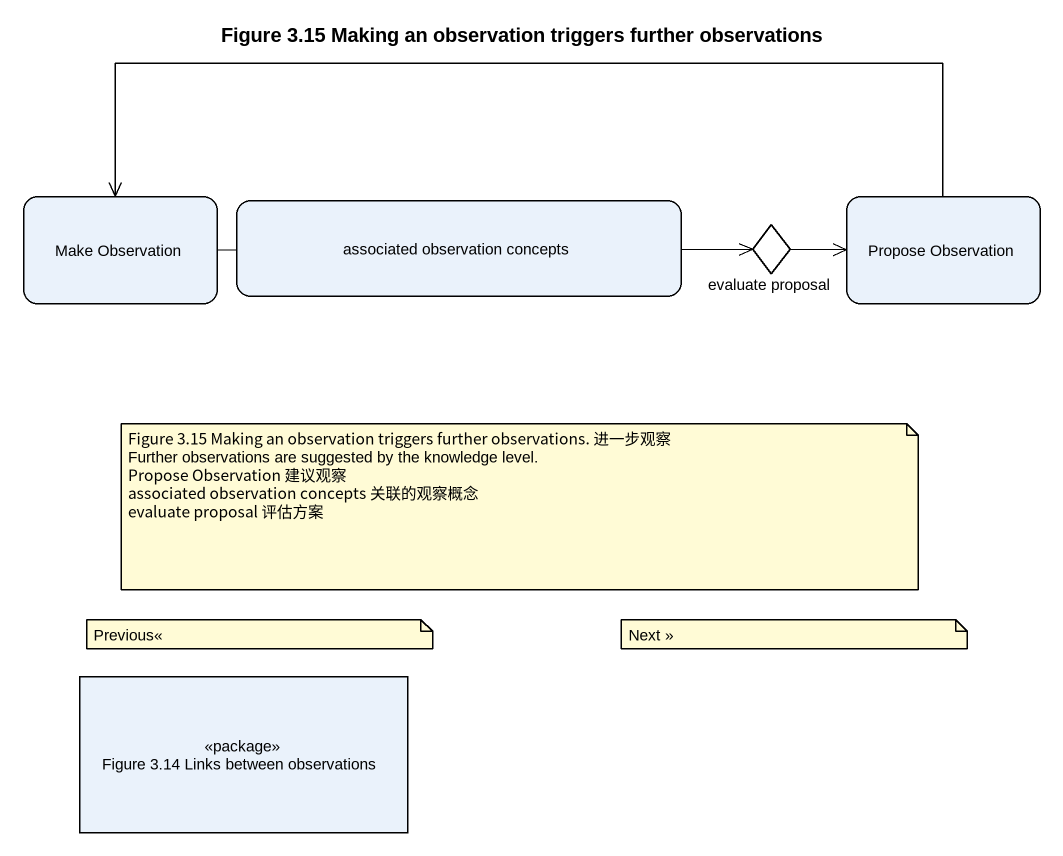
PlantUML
@startuml
title Figure 3.15 Making an observation triggers further observations
hide empty description
state "Make Observation" as Make_Observation
state "associated observation concepts" as associated_observation
state "Propose Observation" as Propose_Observation
state "evaluate proposal" as evaluate_proposal <<choice>>
state "Figure 3.14 Links between observations" as Figure_3_14_Links_between <<package>>
Make_Observation -right-> evaluate_proposal
Propose_Observation -left-> Make_Observation
evaluate_proposal -right-> Propose_Observation
note as N1
  Figure 3.15 Making an observation triggers further observations. 进一步观察
  Further observations are suggested by the knowledge level.
  Propose Observation 建议观察
  associated observation concepts 关联的观察概念
  evaluate proposal 评估方案
end note
note as N2
  Previous<<
end note
note as N3
  Next >>
end note
@enduml
